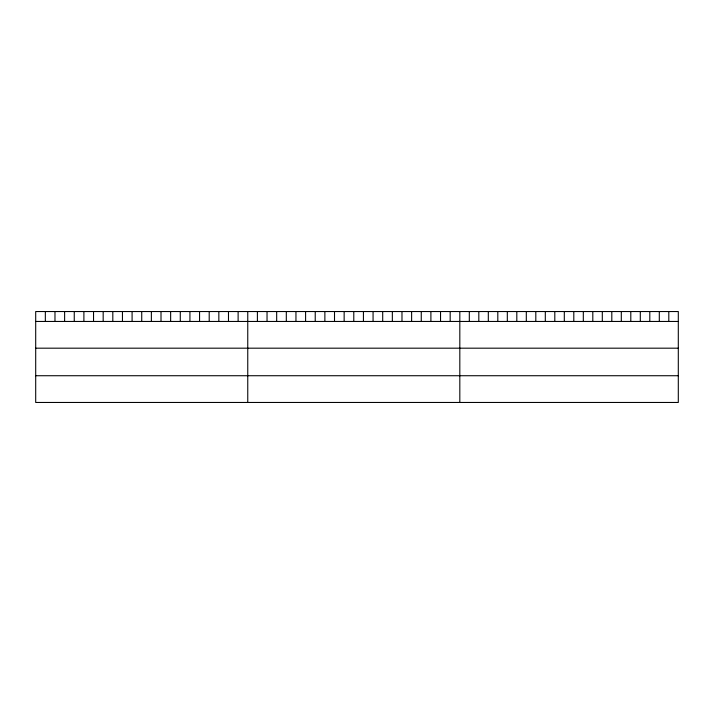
<?xml version="1.0" encoding="UTF-8"?>
<svg xmlns="http://www.w3.org/2000/svg" width="714" height="714" viewBox="0 0 714 714"><rect width="100%" height="100%" fill="white"/><g stroke="black" fill="none" stroke-linecap="round" stroke-linejoin="round"><path stroke-width="1.07" d="M678.3 321.452L678.3 402.464L35.7 402.464L35.7 311.536L678.3 311.536L678.3 321.452L35.7 321.452M35.7 348.182L678.3 348.182M35.7 375.725L678.3 375.725M668.804 311.536L668.804 321.452M659.299 311.536L659.299 321.452M649.802 311.536L649.802 321.452M640.306 311.536L640.306 321.452M630.801 311.536L630.801 321.452M621.305 311.536L621.305 321.452M611.809 311.536L611.809 321.452M602.304 311.536L602.304 321.452M592.807 311.536L592.807 321.452M583.311 311.536L583.311 321.452M573.806 311.536L573.806 321.452M564.31 311.536L564.31 321.452M554.805 311.536L554.805 321.452M545.309 311.536L545.309 321.452M535.812 311.536L535.812 321.452M526.307 311.536L526.307 321.452M516.811 311.536L516.811 321.452M507.315 311.536L507.315 321.452M497.81 311.536L497.81 321.452M488.314 311.536L488.314 321.452M478.817 311.536L478.817 321.452M469.312 311.536L469.312 321.452M459.816 311.536L459.816 402.464M450.177 311.536L450.177 321.452M440.538 311.536L440.538 321.452M430.899 311.536L430.899 321.452M421.26 311.536L421.26 321.452M411.621 311.536L411.621 321.452M401.982 311.536L401.982 321.452M392.343 311.536L392.343 321.452M382.704 311.536L382.704 321.452M373.065 311.536L373.065 321.452M363.426 311.536L363.426 321.452M353.787 311.536L353.787 321.452M344.148 311.536L344.148 321.452M334.509 311.536L334.509 321.452M324.87 311.536L324.87 321.452M315.231 311.536L315.231 321.452M305.592 311.536L305.592 321.452M295.953 311.536L295.953 321.452M286.314 311.536L286.314 321.452M276.675 311.536L276.675 321.452M267.036 311.536L267.036 321.452M257.397 311.536L257.397 321.452M247.758 311.536L247.758 402.464M238.119 311.536L238.119 321.452M228.48 311.536L228.48 321.452M218.841 311.536L218.841 321.452M209.202 311.536L209.202 321.452M199.563 311.536L199.563 321.452M189.924 311.536L189.924 321.452M180.285 311.536L180.285 321.452M170.646 311.536L170.646 321.452M161.007 311.536L161.007 321.452M151.368 311.536L151.368 321.452M141.729 311.536L141.729 321.452M132.09 311.536L132.09 321.452M122.451 311.536L122.451 321.452M112.812 311.536L112.812 321.452M103.173 311.536L103.173 321.452M93.534 311.536L93.534 321.452M83.895 311.536L83.895 321.452M74.256 311.536L74.256 321.452M64.617 311.536L64.617 321.452M54.978 311.536L54.978 321.452M45.339 311.536L45.339 321.452"/></g></svg>
